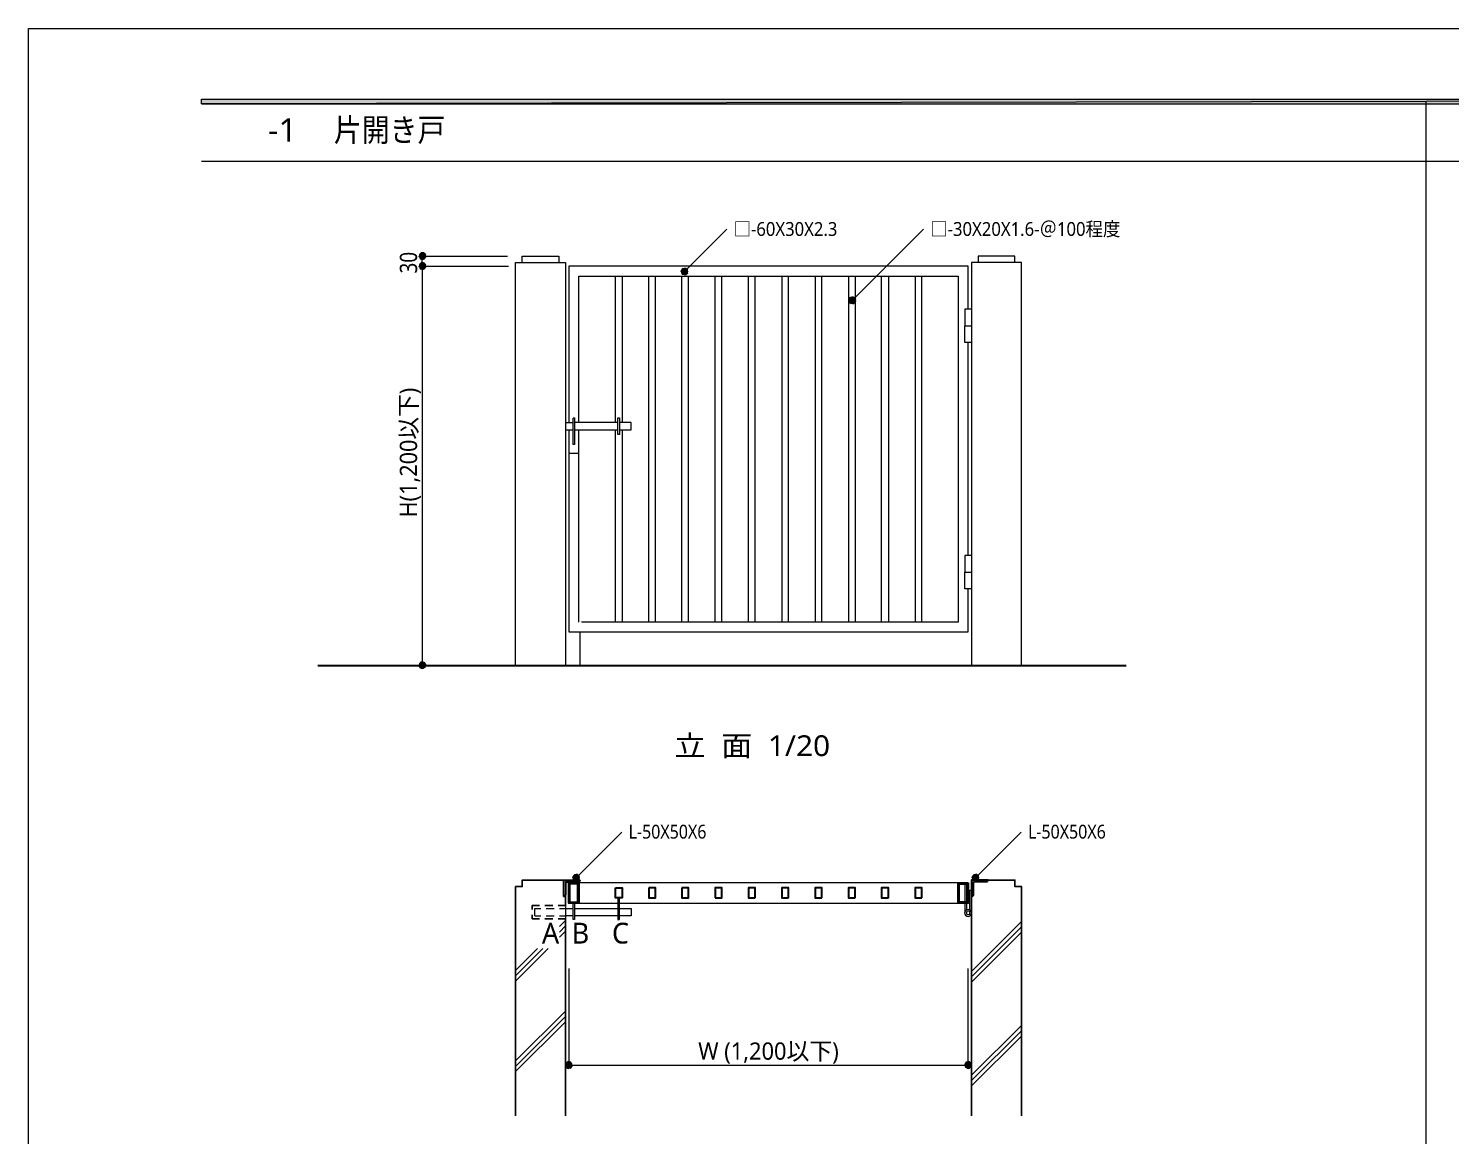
# Model space of a CAD drawing. Header units: millimetres. Extents: x 0 to 420, y 0 to 297.
# Drawn here: x 0.2 to 213.8, y 130.6 to 297 of the extents above; entities that cross this region are included whole.
import ezdxf
from ezdxf.enums import TextEntityAlignment as Align

# ---------------------------------------------------------------- set-up
doc = ezdxf.new("R2010")
doc.units = ezdxf.units.MM
doc.styles.add('kst32b', font='NotoSansJP-Variable.ttf')

msp = doc.modelspace()

# ---------------------------------------------------------------- hatches: boundary and pattern name
h = msp.add_hatch(color=7)
h.paths.add_polyline_path([(394.17, 285.62), (394.17, 286.32), (26.18, 285.62), (394.17, 285.62)])
h.paths.add_polyline_path([(394.17, 286.32), (26.18, 285.62), (26.18, 286.32), (394.17, 286.32)])
h = msp.add_hatch(color=7)
h.paths.add_polyline_path([(58.91, 262.95), (58.86, 262.76), (59.35, 262.76), (58.91, 262.95)])
h.paths.add_polyline_path([(58.86, 262.76), (59.35, 262.76), (58.91, 262.57), (58.86, 262.76)])
h.paths.add_polyline_path([(59.35, 262.76), (58.91, 262.57), (59.01, 262.4), (59.35, 262.76)])
h = msp.add_hatch(color=7)
h.paths.add_polyline_path([(59.35, 263.25), (59.16, 263.23), (59.35, 262.76), (59.35, 263.25)])
h.paths.add_polyline_path([(59.16, 263.23), (59.35, 262.76), (59.01, 263.1), (59.16, 263.23)])
h.paths.add_polyline_path([(59.35, 262.76), (59.01, 263.1), (58.91, 262.95), (59.35, 262.76)])
h = msp.add_hatch(color=7)
h.paths.add_polyline_path([(59.01, 262.4), (59.16, 262.3), (59.35, 262.76), (59.01, 262.4)])
h.paths.add_polyline_path([(59.16, 262.3), (59.35, 262.76), (59.35, 262.25), (59.16, 262.3)])
h.paths.add_polyline_path([(59.35, 262.76), (59.35, 262.25), (59.54, 262.3), (59.35, 262.76)])
for points in [[(59.54, 263.23), (59.35, 263.25), (59.35, 262.76), (59.54, 263.23)], [(59.54, 261.73), (59.35, 261.77), (59.35, 261.26), (59.54, 261.73)], [(98.28, 260.24), (98.4, 260.07), (98.74, 260.43), (98.28, 260.24)], [(123.49, 255.93), (123.59, 255.78), (123.95, 256.12), (123.49, 255.93)], [(59.16, 200.81), (59.35, 200.77), (59.35, 201.25), (59.16, 200.81)], [(82, 169.14), (82.11, 168.99), (82.47, 169.33), (82, 169.14)], [(141.99, 169.14), (142.09, 168.99), (142.43, 169.33), (141.99, 169.14)], [(80.9, 141.37), (80.86, 141.18), (81.36, 141.18), (80.9, 141.37)], [(141.82, 140.99), (141.86, 141.18), (141.37, 141.18), (141.82, 140.99)]]:
    msp.add_hatch(color=7).paths.add_polyline_path(points)
h = msp.add_hatch(color=7)
h.paths.add_polyline_path([(59.86, 262.76), (59.82, 262.95), (59.35, 262.76), (59.86, 262.76)])
h.paths.add_polyline_path([(59.82, 262.95), (59.35, 262.76), (59.71, 263.1), (59.82, 262.95)])
h.paths.add_polyline_path([(59.35, 262.76), (59.71, 263.1), (59.54, 263.23), (59.35, 262.76)])
h = msp.add_hatch(color=7)
h.paths.add_polyline_path([(59.54, 262.3), (59.71, 262.4), (59.35, 262.76), (59.54, 262.3)])
h.paths.add_polyline_path([(59.71, 262.4), (59.35, 262.76), (59.82, 262.57), (59.71, 262.4)])
h.paths.add_polyline_path([(59.35, 262.76), (59.82, 262.57), (59.86, 262.76), (59.35, 262.76)])
h = msp.add_hatch(color=7)
h.paths.add_polyline_path([(58.91, 261.45), (58.86, 261.26), (59.35, 261.26), (58.91, 261.45)])
h.paths.add_polyline_path([(58.86, 261.26), (59.35, 261.26), (58.91, 261.07), (58.86, 261.26)])
h.paths.add_polyline_path([(59.35, 261.26), (58.91, 261.07), (59.01, 260.9), (59.35, 261.26)])
h = msp.add_hatch(color=7)
h.paths.add_polyline_path([(59.35, 261.77), (59.16, 261.73), (59.35, 261.26), (59.35, 261.77)])
h.paths.add_polyline_path([(59.16, 261.73), (59.35, 261.26), (59.01, 261.62), (59.16, 261.73)])
h.paths.add_polyline_path([(59.35, 261.26), (59.01, 261.62), (58.91, 261.45), (59.35, 261.26)])
h = msp.add_hatch(color=7)
h.paths.add_polyline_path([(59.01, 260.9), (59.16, 260.79), (59.35, 261.26), (59.01, 260.9)])
h.paths.add_polyline_path([(59.16, 260.79), (59.35, 261.26), (59.35, 260.75), (59.16, 260.79)])
h.paths.add_polyline_path([(59.35, 261.26), (59.35, 260.75), (59.54, 260.79), (59.35, 261.26)])
h = msp.add_hatch(color=7)
h.paths.add_polyline_path([(59.86, 261.26), (59.82, 261.45), (59.35, 261.26), (59.86, 261.26)])
h.paths.add_polyline_path([(59.82, 261.45), (59.35, 261.26), (59.71, 261.62), (59.82, 261.45)])
h.paths.add_polyline_path([(59.35, 261.26), (59.71, 261.62), (59.54, 261.73), (59.35, 261.26)])
h = msp.add_hatch(color=7)
h.paths.add_polyline_path([(59.54, 260.79), (59.71, 260.9), (59.35, 261.26), (59.54, 260.79)])
h.paths.add_polyline_path([(59.71, 260.9), (59.35, 261.26), (59.82, 261.07), (59.71, 260.9)])
h.paths.add_polyline_path([(59.35, 261.26), (59.82, 261.07), (59.86, 261.26), (59.35, 261.26)])
h = msp.add_hatch(color=7)
h.paths.add_polyline_path([(98.4, 260.79), (98.28, 260.63), (98.74, 260.43), (98.4, 260.79)])
h.paths.add_polyline_path([(98.28, 260.63), (98.74, 260.43), (98.26, 260.43), (98.28, 260.63)])
h.paths.add_polyline_path([(98.74, 260.43), (98.26, 260.43), (98.28, 260.24), (98.74, 260.43)])
h = msp.add_hatch(color=7)
h.paths.add_polyline_path([(98.93, 260.9), (98.74, 260.92), (98.74, 260.43), (98.93, 260.9)])
h.paths.add_polyline_path([(98.74, 260.92), (98.74, 260.43), (98.55, 260.9), (98.74, 260.92)])
h.paths.add_polyline_path([(98.74, 260.43), (98.55, 260.9), (98.4, 260.79), (98.74, 260.43)])
h = msp.add_hatch(color=7)
h.paths.add_polyline_path([(99.25, 260.43), (99.21, 260.63), (98.74, 260.43), (99.25, 260.43)])
h.paths.add_polyline_path([(99.21, 260.63), (98.74, 260.43), (99.1, 260.79), (99.21, 260.63)])
h.paths.add_polyline_path([(98.74, 260.43), (99.1, 260.79), (98.93, 260.9), (98.74, 260.43)])
h = msp.add_hatch(color=7)
h.paths.add_polyline_path([(98.4, 260.07), (98.55, 259.97), (98.74, 260.43), (98.4, 260.07)])
h.paths.add_polyline_path([(98.55, 259.97), (98.74, 260.43), (98.74, 259.93), (98.55, 259.97)])
h.paths.add_polyline_path([(98.74, 260.43), (98.74, 259.93), (98.93, 259.97), (98.74, 260.43)])
h = msp.add_hatch(color=7)
h.paths.add_polyline_path([(98.93, 259.97), (99.1, 260.07), (98.74, 260.43), (98.93, 259.97)])
h.paths.add_polyline_path([(99.1, 260.07), (98.74, 260.43), (99.21, 260.24), (99.1, 260.07)])
h.paths.add_polyline_path([(98.74, 260.43), (99.21, 260.24), (99.25, 260.43), (98.74, 260.43)])
h = msp.add_hatch(color=7)
h.paths.add_polyline_path([(123.59, 256.48), (123.49, 256.31), (123.95, 256.12), (123.59, 256.48)])
h.paths.add_polyline_path([(123.49, 256.31), (123.95, 256.12), (123.47, 256.12), (123.49, 256.31)])
h.paths.add_polyline_path([(123.95, 256.12), (123.47, 256.12), (123.49, 255.93), (123.95, 256.12)])
h = msp.add_hatch(color=7)
h.paths.add_polyline_path([(124.14, 256.58), (123.95, 256.62), (123.95, 256.12), (124.14, 256.58)])
h.paths.add_polyline_path([(123.95, 256.62), (123.95, 256.12), (123.76, 256.58), (123.95, 256.62)])
h.paths.add_polyline_path([(123.95, 256.12), (123.76, 256.58), (123.59, 256.48), (123.95, 256.12)])
h = msp.add_hatch(color=7)
h.paths.add_polyline_path([(124.46, 256.12), (124.42, 256.31), (123.95, 256.12), (124.46, 256.12)])
h.paths.add_polyline_path([(124.42, 256.31), (123.95, 256.12), (124.31, 256.48), (124.42, 256.31)])
h.paths.add_polyline_path([(123.95, 256.12), (124.31, 256.48), (124.14, 256.58), (123.95, 256.12)])
h = msp.add_hatch(color=7)
h.paths.add_polyline_path([(123.59, 255.78), (123.76, 255.65), (123.95, 256.12), (123.59, 255.78)])
h.paths.add_polyline_path([(123.76, 255.65), (123.95, 256.12), (123.95, 255.63), (123.76, 255.65)])
h.paths.add_polyline_path([(123.95, 256.12), (123.95, 255.63), (124.14, 255.65), (123.95, 256.12)])
h = msp.add_hatch(color=7)
h.paths.add_polyline_path([(124.14, 255.65), (124.31, 255.78), (123.95, 256.12), (124.14, 255.65)])
h.paths.add_polyline_path([(124.31, 255.78), (123.95, 256.12), (124.42, 255.93), (124.31, 255.78)])
h.paths.add_polyline_path([(123.95, 256.12), (124.42, 255.93), (124.46, 256.12), (123.95, 256.12)])
h = msp.add_hatch(color=7)
h.paths.add_polyline_path([(59.16, 201.72), (59.01, 201.61), (59.35, 201.25), (59.16, 201.72)])
h.paths.add_polyline_path([(59.01, 201.61), (59.35, 201.25), (58.91, 201.44), (59.01, 201.61)])
h.paths.add_polyline_path([(59.35, 201.25), (58.91, 201.44), (58.86, 201.25), (59.35, 201.25)])
h = msp.add_hatch(color=7)
h.paths.add_polyline_path([(58.86, 201.25), (58.91, 201.06), (59.35, 201.25), (58.86, 201.25)])
h.paths.add_polyline_path([(58.91, 201.06), (59.35, 201.25), (59.01, 200.91), (58.91, 201.06)])
h.paths.add_polyline_path([(59.35, 201.25), (59.01, 200.91), (59.16, 200.81), (59.35, 201.25)])
h = msp.add_hatch(color=7)
h.paths.add_polyline_path([(59.71, 201.61), (59.54, 201.72), (59.35, 201.25), (59.71, 201.61)])
h.paths.add_polyline_path([(59.54, 201.72), (59.35, 201.25), (59.35, 201.76), (59.54, 201.72)])
h.paths.add_polyline_path([(59.35, 201.25), (59.35, 201.76), (59.16, 201.72), (59.35, 201.25)])
h = msp.add_hatch(color=7)
h.paths.add_polyline_path([(59.82, 201.06), (59.86, 201.25), (59.35, 201.25), (59.82, 201.06)])
h.paths.add_polyline_path([(59.86, 201.25), (59.35, 201.25), (59.82, 201.44), (59.86, 201.25)])
h.paths.add_polyline_path([(59.35, 201.25), (59.82, 201.44), (59.71, 201.61), (59.35, 201.25)])
h = msp.add_hatch(color=7)
h.paths.add_polyline_path([(59.35, 200.77), (59.54, 200.81), (59.35, 201.25), (59.35, 200.77)])
h.paths.add_polyline_path([(59.54, 200.81), (59.35, 201.25), (59.71, 200.91), (59.54, 200.81)])
h.paths.add_polyline_path([(59.35, 201.25), (59.71, 200.91), (59.82, 201.06), (59.35, 201.25)])
h = msp.add_hatch(color=7)
h.paths.add_polyline_path([(82.11, 169.69), (82, 169.52), (82.47, 169.33), (82.11, 169.69)])
h.paths.add_polyline_path([(82, 169.52), (82.47, 169.33), (81.96, 169.33), (82, 169.52)])
h.paths.add_polyline_path([(82.47, 169.33), (81.96, 169.33), (82, 169.14), (82.47, 169.33)])
h = msp.add_hatch(color=7)
h.paths.add_polyline_path([(82.66, 169.8), (82.47, 169.84), (82.47, 169.33), (82.66, 169.8)])
h.paths.add_polyline_path([(82.47, 169.84), (82.47, 169.33), (82.27, 169.8), (82.47, 169.84)])
h.paths.add_polyline_path([(82.47, 169.33), (82.27, 169.8), (82.11, 169.69), (82.47, 169.33)])
h = msp.add_hatch(color=7)
h.paths.add_polyline_path([(82.11, 168.99), (82.27, 168.87), (82.47, 169.33), (82.11, 168.99)])
h.paths.add_polyline_path([(82.27, 168.87), (82.47, 169.33), (82.47, 168.85), (82.27, 168.87)])
h.paths.add_polyline_path([(82.47, 169.33), (82.47, 168.85), (82.66, 168.87), (82.47, 169.33)])
h = msp.add_hatch(color=7)
h.paths.add_polyline_path([(82.95, 169.33), (82.91, 169.52), (82.47, 169.33), (82.95, 169.33)])
h.paths.add_polyline_path([(82.91, 169.52), (82.47, 169.33), (82.8, 169.69), (82.91, 169.52)])
h.paths.add_polyline_path([(82.47, 169.33), (82.8, 169.69), (82.66, 169.8), (82.47, 169.33)])
h = msp.add_hatch(color=7)
h.paths.add_polyline_path([(82.66, 168.87), (82.8, 168.99), (82.47, 169.33), (82.66, 168.87)])
h.paths.add_polyline_path([(82.8, 168.99), (82.47, 169.33), (82.91, 169.14), (82.8, 168.99)])
h.paths.add_polyline_path([(82.47, 169.33), (82.91, 169.14), (82.95, 169.33), (82.47, 169.33)])
h = msp.add_hatch(color=7)
h.paths.add_polyline_path([(142.09, 169.69), (141.99, 169.52), (142.43, 169.33), (142.09, 169.69)])
h.paths.add_polyline_path([(141.99, 169.52), (142.43, 169.33), (141.94, 169.33), (141.99, 169.52)])
h.paths.add_polyline_path([(142.43, 169.33), (141.94, 169.33), (141.99, 169.14), (142.43, 169.33)])
h = msp.add_hatch(color=7)
h.paths.add_polyline_path([(142.62, 169.8), (142.43, 169.84), (142.43, 169.33), (142.62, 169.8)])
h.paths.add_polyline_path([(142.43, 169.84), (142.43, 169.33), (142.24, 169.8), (142.43, 169.84)])
h.paths.add_polyline_path([(142.43, 169.33), (142.24, 169.8), (142.09, 169.69), (142.43, 169.33)])
h = msp.add_hatch(color=7)
h.paths.add_polyline_path([(142.09, 168.99), (142.24, 168.87), (142.43, 169.33), (142.09, 168.99)])
h.paths.add_polyline_path([(142.24, 168.87), (142.43, 169.33), (142.43, 168.85), (142.24, 168.87)])
h.paths.add_polyline_path([(142.43, 169.33), (142.43, 168.85), (142.62, 168.87), (142.43, 169.33)])
h = msp.add_hatch(color=7)
h.paths.add_polyline_path([(142.94, 169.33), (142.9, 169.52), (142.43, 169.33), (142.94, 169.33)])
h.paths.add_polyline_path([(142.9, 169.52), (142.43, 169.33), (142.79, 169.69), (142.9, 169.52)])
h.paths.add_polyline_path([(142.43, 169.33), (142.79, 169.69), (142.62, 169.8), (142.43, 169.33)])
h = msp.add_hatch(color=7)
h.paths.add_polyline_path([(142.62, 168.87), (142.79, 168.99), (142.43, 169.33), (142.62, 168.87)])
h.paths.add_polyline_path([(142.79, 168.99), (142.43, 169.33), (142.9, 169.14), (142.79, 168.99)])
h.paths.add_polyline_path([(142.43, 169.33), (142.9, 169.14), (142.94, 169.33), (142.43, 169.33)])
h = msp.add_hatch(color=7)
h.paths.add_polyline_path([(80.86, 141.18), (80.9, 140.99), (81.36, 141.18), (80.86, 141.18)])
h.paths.add_polyline_path([(80.9, 140.99), (81.36, 141.18), (81, 140.82), (80.9, 140.99)])
h.paths.add_polyline_path([(81.36, 141.18), (81, 140.82), (81.17, 140.72), (81.36, 141.18)])
h = msp.add_hatch(color=7)
h.paths.add_polyline_path([(81.36, 141.67), (81.17, 141.65), (81.36, 141.18), (81.36, 141.67)])
h.paths.add_polyline_path([(81.17, 141.65), (81.36, 141.18), (81, 141.52), (81.17, 141.65)])
h.paths.add_polyline_path([(81.36, 141.18), (81, 141.52), (80.9, 141.37), (81.36, 141.18)])
h = msp.add_hatch(color=7)
h.paths.add_polyline_path([(81.17, 140.72), (81.36, 140.67), (81.36, 141.18), (81.17, 140.72)])
h.paths.add_polyline_path([(81.36, 140.67), (81.36, 141.18), (81.56, 140.72), (81.36, 140.67)])
h.paths.add_polyline_path([(81.36, 141.18), (81.56, 140.72), (81.72, 140.82), (81.36, 141.18)])
h = msp.add_hatch(color=7)
h.paths.add_polyline_path([(81.83, 141.37), (81.72, 141.52), (81.36, 141.18), (81.83, 141.37)])
h.paths.add_polyline_path([(81.72, 141.52), (81.36, 141.18), (81.56, 141.65), (81.72, 141.52)])
h.paths.add_polyline_path([(81.36, 141.18), (81.56, 141.65), (81.36, 141.67), (81.36, 141.18)])
h = msp.add_hatch(color=7)
h.paths.add_polyline_path([(81.72, 140.82), (81.83, 140.99), (81.36, 141.18), (81.72, 140.82)])
h.paths.add_polyline_path([(81.83, 140.99), (81.36, 141.18), (81.87, 141.18), (81.83, 140.99)])
h.paths.add_polyline_path([(81.36, 141.18), (81.87, 141.18), (81.83, 141.37), (81.36, 141.18)])
h = msp.add_hatch(color=7)
h.paths.add_polyline_path([(141.01, 141.52), (140.91, 141.37), (141.37, 141.18), (141.01, 141.52)])
h.paths.add_polyline_path([(140.91, 141.37), (141.37, 141.18), (140.86, 141.18), (140.91, 141.37)])
h.paths.add_polyline_path([(141.37, 141.18), (140.86, 141.18), (140.91, 140.99), (141.37, 141.18)])
h = msp.add_hatch(color=7)
h.paths.add_polyline_path([(140.91, 140.99), (141.01, 140.82), (141.37, 141.18), (140.91, 140.99)])
h.paths.add_polyline_path([(141.01, 140.82), (141.37, 141.18), (141.18, 140.72), (141.01, 140.82)])
h.paths.add_polyline_path([(141.37, 141.18), (141.18, 140.72), (141.37, 140.67), (141.37, 141.18)])
h = msp.add_hatch(color=7)
h.paths.add_polyline_path([(141.56, 141.65), (141.37, 141.67), (141.37, 141.18), (141.56, 141.65)])
h.paths.add_polyline_path([(141.37, 141.67), (141.37, 141.18), (141.18, 141.65), (141.37, 141.67)])
h.paths.add_polyline_path([(141.37, 141.18), (141.18, 141.65), (141.01, 141.52), (141.37, 141.18)])
h = msp.add_hatch(color=7)
h.paths.add_polyline_path([(141.86, 141.18), (141.82, 141.37), (141.37, 141.18), (141.86, 141.18)])
h.paths.add_polyline_path([(141.82, 141.37), (141.37, 141.18), (141.71, 141.52), (141.82, 141.37)])
h.paths.add_polyline_path([(141.37, 141.18), (141.71, 141.52), (141.56, 141.65), (141.37, 141.18)])
h = msp.add_hatch(color=7)
h.paths.add_polyline_path([(141.37, 140.67), (141.56, 140.72), (141.37, 141.18), (141.37, 140.67)])
h.paths.add_polyline_path([(141.56, 140.72), (141.37, 141.18), (141.71, 140.82), (141.56, 140.72)])
h.paths.add_polyline_path([(141.37, 141.18), (141.71, 140.82), (141.82, 140.99), (141.37, 141.18)])

# ---------------------------------------------------------------- linework, layer by layer
at = {"lineweight": 13}
for points in [[(0.19, 0), (0.19, 296.97), (420.16, 296.97), (420.16, 0)], [(88.73, 238.46), (88.98, 238.46), (88.98, 235.97), (88.73, 235.97)], [(141.86, 164.05), (141.82, 164.25), (141.71, 164.42), (141.54, 164.53), (141.34, 164.57), (141.14, 164.53), (140.97, 164.42), (140.86, 164.25), (140.82, 164.05), (140.86, 163.85), (140.97, 163.69), (141.14, 163.57), (141.34, 163.53), (141.54, 163.57), (141.71, 163.69), (141.82, 163.85)], [(141.61, 164.05), (141.58, 164.16), (141.53, 164.24), (141.44, 164.3), (141.34, 164.32), (141.24, 164.3), (141.15, 164.24), (141.1, 164.16), (141.08, 164.05), (141.1, 163.95), (141.15, 163.87), (141.24, 163.81), (141.34, 163.79), (141.44, 163.81), (141.53, 163.87), (141.58, 163.95)]]:
    msp.add_lwpolyline(points, close=True, dxfattribs=at)
at = {"lineweight": 0}
for points in [[(394.17, 285.62), (394.17, 286.32), (26.18, 285.62)], [(394.17, 286.32), (26.18, 285.62), (26.18, 286.32)], [(58.91, 262.95), (58.86, 262.76), (59.35, 262.76)], [(58.86, 262.76), (59.35, 262.76), (58.91, 262.57)], [(59.35, 262.76), (59.01, 263.1), (58.91, 262.95)], [(59.35, 262.76), (58.91, 262.57), (59.01, 262.4)], [(59.16, 263.23), (59.35, 262.76), (59.01, 263.1)], [(59.01, 262.4), (59.16, 262.3), (59.35, 262.76)], [(59.35, 263.25), (59.16, 263.23), (59.35, 262.76)], [(59.16, 262.3), (59.35, 262.76), (59.35, 262.25)], [(59.54, 263.23), (59.35, 263.25), (59.35, 262.76)], [(59.35, 262.76), (59.71, 263.1), (59.54, 263.23)], [(59.82, 262.95), (59.35, 262.76), (59.71, 263.1)], [(59.86, 262.76), (59.82, 262.95), (59.35, 262.76)], [(59.35, 262.76), (59.35, 262.25), (59.54, 262.3)], [(59.54, 262.3), (59.71, 262.4), (59.35, 262.76)], [(59.71, 262.4), (59.35, 262.76), (59.82, 262.57)], [(59.35, 262.76), (59.82, 262.57), (59.86, 262.76)], [(58.91, 261.45), (58.86, 261.26), (59.35, 261.26)], [(58.86, 261.26), (59.35, 261.26), (58.91, 261.07)], [(59.35, 261.26), (59.01, 261.62), (58.91, 261.45)], [(59.35, 261.26), (58.91, 261.07), (59.01, 260.9)], [(59.16, 261.73), (59.35, 261.26), (59.01, 261.62)], [(59.01, 260.9), (59.16, 260.79), (59.35, 261.26)], [(59.35, 261.77), (59.16, 261.73), (59.35, 261.26)], [(59.16, 260.79), (59.35, 261.26), (59.35, 260.75)], [(59.54, 261.73), (59.35, 261.77), (59.35, 261.26)], [(59.35, 261.26), (59.71, 261.62), (59.54, 261.73)], [(59.82, 261.45), (59.35, 261.26), (59.71, 261.62)], [(59.86, 261.26), (59.82, 261.45), (59.35, 261.26)], [(59.35, 261.26), (59.35, 260.75), (59.54, 260.79)], [(59.54, 260.79), (59.71, 260.9), (59.35, 261.26)], [(59.71, 260.9), (59.35, 261.26), (59.82, 261.07)], [(59.35, 261.26), (59.82, 261.07), (59.86, 261.26)], [(98.28, 260.63), (98.74, 260.43), (98.26, 260.43)], [(98.4, 260.79), (98.28, 260.63), (98.74, 260.43)], [(98.74, 260.43), (98.55, 260.9), (98.4, 260.79)], [(98.74, 260.92), (98.74, 260.43), (98.55, 260.9)], [(98.93, 260.9), (98.74, 260.92), (98.74, 260.43)], [(98.74, 260.43), (99.1, 260.79), (98.93, 260.9)], [(99.21, 260.63), (98.74, 260.43), (99.1, 260.79)], [(99.25, 260.43), (99.21, 260.63), (98.74, 260.43)], [(98.74, 260.43), (98.26, 260.43), (98.28, 260.24)], [(98.28, 260.24), (98.4, 260.07), (98.74, 260.43)], [(98.4, 260.07), (98.55, 259.97), (98.74, 260.43)], [(98.55, 259.97), (98.74, 260.43), (98.74, 259.93)], [(98.74, 260.43), (98.74, 259.93), (98.93, 259.97)], [(98.93, 259.97), (99.1, 260.07), (98.74, 260.43)], [(99.1, 260.07), (98.74, 260.43), (99.21, 260.24)], [(98.74, 260.43), (99.21, 260.24), (99.25, 260.43)], [(123.59, 256.48), (123.49, 256.31), (123.95, 256.12)], [(123.95, 256.12), (123.76, 256.58), (123.59, 256.48)], [(123.95, 256.62), (123.95, 256.12), (123.76, 256.58)], [(124.14, 256.58), (123.95, 256.62), (123.95, 256.12)], [(123.95, 256.12), (124.31, 256.48), (124.14, 256.58)], [(124.42, 256.31), (123.95, 256.12), (124.31, 256.48)], [(123.49, 256.31), (123.95, 256.12), (123.47, 256.12)], [(123.95, 256.12), (123.47, 256.12), (123.49, 255.93)], [(123.49, 255.93), (123.59, 255.78), (123.95, 256.12)], [(123.59, 255.78), (123.76, 255.65), (123.95, 256.12)], [(123.76, 255.65), (123.95, 256.12), (123.95, 255.63)], [(124.46, 256.12), (124.42, 256.31), (123.95, 256.12)], [(123.95, 256.12), (123.95, 255.63), (124.14, 255.65)], [(124.14, 255.65), (124.31, 255.78), (123.95, 256.12)], [(124.31, 255.78), (123.95, 256.12), (124.42, 255.93)], [(123.95, 256.12), (124.42, 255.93), (124.46, 256.12)], [(59.35, 201.25), (58.91, 201.44), (58.86, 201.25)], [(58.86, 201.25), (58.91, 201.06), (59.35, 201.25)], [(59.01, 201.61), (59.35, 201.25), (58.91, 201.44)], [(58.91, 201.06), (59.35, 201.25), (59.01, 200.91)], [(59.16, 201.72), (59.01, 201.61), (59.35, 201.25)], [(59.35, 201.25), (59.01, 200.91), (59.16, 200.81)], [(59.35, 201.25), (59.35, 201.76), (59.16, 201.72)], [(59.16, 200.81), (59.35, 200.77), (59.35, 201.25)], [(59.54, 201.72), (59.35, 201.25), (59.35, 201.76)], [(59.71, 201.61), (59.54, 201.72), (59.35, 201.25)], [(59.35, 201.25), (59.82, 201.44), (59.71, 201.61)], [(59.86, 201.25), (59.35, 201.25), (59.82, 201.44)], [(59.35, 200.77), (59.54, 200.81), (59.35, 201.25)], [(59.54, 200.81), (59.35, 201.25), (59.71, 200.91)], [(59.35, 201.25), (59.71, 200.91), (59.82, 201.06)], [(59.82, 201.06), (59.86, 201.25), (59.35, 201.25)], [(82, 169.52), (82.47, 169.33), (81.96, 169.33)], [(82.47, 169.33), (81.96, 169.33), (82, 169.14)], [(82.11, 169.69), (82, 169.52), (82.47, 169.33)], [(82, 169.14), (82.11, 168.99), (82.47, 169.33)], [(82.47, 169.33), (82.27, 169.8), (82.11, 169.69)], [(82.11, 168.99), (82.27, 168.87), (82.47, 169.33)], [(82.47, 169.84), (82.47, 169.33), (82.27, 169.8)], [(82.27, 168.87), (82.47, 169.33), (82.47, 168.85)], [(82.66, 169.8), (82.47, 169.84), (82.47, 169.33)], [(82.47, 169.33), (82.8, 169.69), (82.66, 169.8)], [(82.91, 169.52), (82.47, 169.33), (82.8, 169.69)], [(82.95, 169.33), (82.91, 169.52), (82.47, 169.33)], [(82.47, 169.33), (82.47, 168.85), (82.66, 168.87)], [(82.66, 168.87), (82.8, 168.99), (82.47, 169.33)], [(82.8, 168.99), (82.47, 169.33), (82.91, 169.14)], [(82.47, 169.33), (82.91, 169.14), (82.95, 169.33)], [(141.99, 169.52), (142.43, 169.33), (141.94, 169.33)], [(142.43, 169.33), (141.94, 169.33), (141.99, 169.14)], [(142.09, 169.69), (141.99, 169.52), (142.43, 169.33)], [(141.99, 169.14), (142.09, 168.99), (142.43, 169.33)], [(142.43, 169.33), (142.24, 169.8), (142.09, 169.69)], [(142.09, 168.99), (142.24, 168.87), (142.43, 169.33)], [(142.43, 169.84), (142.43, 169.33), (142.24, 169.8)], [(142.24, 168.87), (142.43, 169.33), (142.43, 168.85)], [(142.62, 169.8), (142.43, 169.84), (142.43, 169.33)], [(142.43, 169.33), (142.79, 169.69), (142.62, 169.8)], [(142.9, 169.52), (142.43, 169.33), (142.79, 169.69)], [(142.94, 169.33), (142.9, 169.52), (142.43, 169.33)], [(142.43, 169.33), (142.43, 168.85), (142.62, 168.87)], [(142.62, 168.87), (142.79, 168.99), (142.43, 169.33)], [(142.79, 168.99), (142.43, 169.33), (142.9, 169.14)], [(142.43, 169.33), (142.9, 169.14), (142.94, 169.33)], [(80.9, 141.37), (80.86, 141.18), (81.36, 141.18)], [(80.86, 141.18), (80.9, 140.99), (81.36, 141.18)], [(81.36, 141.18), (81, 141.52), (80.9, 141.37)], [(80.9, 140.99), (81.36, 141.18), (81, 140.82)], [(81.17, 141.65), (81.36, 141.18), (81, 141.52)], [(81.36, 141.18), (81, 140.82), (81.17, 140.72)], [(81.36, 141.67), (81.17, 141.65), (81.36, 141.18)], [(81.17, 140.72), (81.36, 140.67), (81.36, 141.18)], [(81.36, 141.18), (81.56, 141.65), (81.36, 141.67)], [(81.72, 141.52), (81.36, 141.18), (81.56, 141.65)], [(81.83, 141.37), (81.72, 141.52), (81.36, 141.18)], [(81.36, 141.18), (81.87, 141.18), (81.83, 141.37)], [(81.36, 140.67), (81.36, 141.18), (81.56, 140.72)], [(81.36, 141.18), (81.56, 140.72), (81.72, 140.82)], [(81.72, 140.82), (81.83, 140.99), (81.36, 141.18)], [(81.83, 140.99), (81.36, 141.18), (81.87, 141.18)], [(140.91, 141.37), (141.37, 141.18), (140.86, 141.18)], [(141.37, 141.18), (140.86, 141.18), (140.91, 140.99)], [(141.01, 141.52), (140.91, 141.37), (141.37, 141.18)], [(140.91, 140.99), (141.01, 140.82), (141.37, 141.18)], [(141.37, 141.18), (141.18, 141.65), (141.01, 141.52)], [(141.01, 140.82), (141.37, 141.18), (141.18, 140.72)], [(141.37, 141.67), (141.37, 141.18), (141.18, 141.65)], [(141.37, 141.18), (141.18, 140.72), (141.37, 140.67)], [(141.56, 141.65), (141.37, 141.67), (141.37, 141.18)], [(141.37, 141.18), (141.71, 141.52), (141.56, 141.65)], [(141.82, 141.37), (141.37, 141.18), (141.71, 141.52)], [(141.86, 141.18), (141.82, 141.37), (141.37, 141.18)], [(141.37, 140.67), (141.56, 140.72), (141.37, 141.18)], [(141.56, 140.72), (141.37, 141.18), (141.71, 140.82)], [(141.37, 141.18), (141.71, 140.82), (141.82, 140.99)], [(141.82, 140.99), (141.86, 141.18), (141.37, 141.18)]]:
    msp.add_lwpolyline(points, close=True, dxfattribs=at)
at = {"lineweight": 13}
for points in [[(210.16, 46), (210.16, 285.98)], [(394.17, 276.99), (26.18, 276.99)], [(98.74, 260.43), (105.11, 266.78)], [(123.95, 256.12), (134.62, 266.78)], [(59.35, 262.76), (72.16, 262.76)], [(59.35, 261.26), (59.35, 262.76)], [(74.36, 261.77), (74.36, 262.76), (79.86, 262.76), (79.86, 261.77)], [(148.36, 261.77), (148.36, 262.76), (142.85, 262.76), (142.85, 261.77)], [(59.35, 261.26), (59.35, 201.25)], [(59.35, 261.26), (72.31, 261.26)], [(73.36, 201.25), (73.36, 261.77), (80.86, 261.77), (80.86, 201.25)], [(141.37, 254.76), (141.37, 261.26), (81.36, 261.26), (81.36, 237.77)], [(149.37, 201.25), (149.37, 261.77), (141.86, 261.77), (141.86, 201.25)], [(82.87, 237.77), (82.87, 259.76), (139.87, 259.76), (139.87, 207.75), (83.29, 207.75)], [(88.37, 237.77), (88.37, 259.76)], [(89.37, 259.76), (89.37, 237.77)], [(93.37, 207.75), (93.37, 259.76)], [(94.36, 207.75), (94.36, 259.76)], [(98.36, 207.75), (98.36, 259.76)], [(99.36, 207.75), (99.36, 259.76)], [(103.36, 207.75), (103.36, 259.76)], [(104.37, 207.75), (104.37, 259.76)], [(108.37, 207.75), (108.37, 259.76)], [(109.37, 207.75), (109.37, 259.76)], [(113.37, 259.76), (113.37, 207.75)], [(114.36, 207.75), (114.36, 259.76)], [(118.36, 259.76), (118.36, 207.75)], [(119.36, 207.75), (119.36, 259.76)], [(123.36, 259.76), (123.36, 207.75)], [(124.35, 259.76), (124.35, 207.75)], [(128.35, 207.75), (128.35, 259.76)], [(129.37, 259.76), (129.37, 207.75)], [(133.37, 259.76), (133.37, 207.75)], [(134.37, 207.75), (134.37, 259.76)], [(141.86, 254.76), (140.84, 254.76), (140.84, 252.26)], [(141.86, 249.77), (140.84, 249.77), (140.84, 252.26), (141.86, 252.26)], [(141.37, 217.76), (141.37, 249.77)], [(80.86, 237.77), (82, 237.77)], [(82, 238.46), (82.23, 238.46), (82.23, 234.46), (82, 234.46), (82, 238.42)], [(88.73, 237.77), (82.23, 237.77)], [(88.98, 236.66), (90.74, 236.66), (90.74, 237.77), (88.98, 237.77)], [(80.86, 236.66), (82, 236.66)], [(81.36, 236.66), (81.36, 206.27)], [(82.23, 236.66), (88.73, 236.66)], [(82.87, 207.75), (82.87, 236.66)], [(88.37, 207.75), (88.37, 236.66)], [(89.37, 236.66), (89.37, 207.75)], [(81.36, 233.15), (82.87, 233.15)], [(141.86, 217.76), (140.84, 217.76), (140.84, 215.27)], [(141.86, 212.77), (140.84, 212.77), (140.84, 215.27), (141.86, 215.27)], [(81.36, 206.27), (141.37, 206.27), (141.37, 212.77)], [(83.06, 201.25), (83.06, 206.27)], [(82.47, 169.33), (89.34, 176.21)], [(142.43, 169.33), (149.31, 176.21)], [(139.87, 168.55), (82.87, 168.55)], [(140.84, 168.44), (140.84, 165.67)], [(141.1, 168.44), (141.1, 165.67)], [(141.61, 164.49), (141.61, 167.49), (141.86, 167.49)], [(76.24, 163.62), (76.24, 164.72)], [(76.24, 164.72), (77.15, 164.72)], [(77.96, 164.72), (79.14, 164.72)], [(79.95, 164.72), (80.86, 164.72)], [(80.86, 165.18), (80.86, 163.17)], [(80.86, 164.72), (82, 164.72)], [(82.23, 165.54), (82.23, 163.05), (82, 163.05), (82, 165.54)], [(82.23, 164.72), (88.73, 164.72)], [(82.87, 165.54), (88.73, 165.54)], [(88.73, 166.31), (88.73, 163.05), (88.98, 163.05), (88.98, 166.31)], [(88.98, 165.54), (139.87, 165.54)], [(88.98, 164.72), (90.74, 164.72), (90.74, 163.62), (88.98, 163.62)], [(140.84, 165.54), (140.84, 164.08)], [(141.1, 165.54), (141.1, 164.49)], [(76.24, 163.62), (77.15, 163.62)], [(77.96, 163.62), (79.14, 163.62)], [(79.95, 163.62), (80.86, 163.62)], [(79.97, 161.99), (80.86, 162.9)], [(82, 163.62), (80.86, 163.62)], [(88.73, 163.62), (82.23, 163.62)], [(141.86, 155.26), (149.37, 162.75)], [(79.97, 161.18), (80.86, 162.09)], [(79.97, 160.4), (80.86, 161.29)], [(141.86, 154.45), (149.37, 161.95)], [(141.86, 153.65), (149.37, 161.14)], [(73.36, 155.41), (76.67, 158.69)], [(73.36, 154.6), (77.47, 158.69)], [(73.36, 153.8), (78.25, 158.69)], [(81.36, 155.7), (81.36, 141.18), (141.37, 141.18), (141.37, 155.7)], [(73.36, 141.8), (80.86, 149.29)], [(73.36, 140.99), (80.86, 148.51)], [(73.36, 140.21), (80.86, 147.7)], [(141.86, 139.66), (149.37, 147.15)], [(141.86, 138.85), (149.37, 146.35)], [(141.86, 138.05), (149.37, 145.54)]]:
    msp.add_lwpolyline(points, dxfattribs=at)
at = {"lineweight": 30}
for points in [[(43.67, 201.25), (165.1, 201.25)], [(80.56, 168.99), (83.06, 168.99)], [(82.75, 168.7), (82.87, 168.72), (82.97, 168.79), (83.03, 168.89), (83.06, 169.01)], [(144.36, 168.99), (141.86, 168.99), (141.86, 166.5)], [(80.86, 168.7), (82.76, 168.7)], [(80.86, 168.7), (80.86, 166.77)], [(139.98, 168.44), (141.25, 168.44), (141.25, 165.67), (139.98, 165.67), (139.98, 168.42)]]:
    msp.add_lwpolyline(points, dxfattribs=at)
at = {"lineweight": 25}
for points in [[(73.36, 133.56), (73.36, 168), (74.36, 168), (74.36, 168.99), (80.56, 168.99), (80.56, 166.5)], [(144.05, 168.7), (144.17, 168.72), (144.27, 168.79), (144.33, 168.89), (144.36, 169.01)], [(149.37, 133.56), (149.37, 168), (148.36, 168), (148.36, 168.99), (144.36, 168.99)], [(80.55, 166.5), (80.67, 166.52), (80.77, 166.59), (80.83, 166.68), (80.86, 166.8)], [(80.86, 165.18), (80.86, 166.77)], [(141.85, 166.5), (141.97, 166.52), (142.07, 166.59), (142.13, 166.68), (142.16, 166.8)], [(144.06, 168.7), (142.16, 168.7), (142.16, 166.79)], [(75.86, 164.57), (75.86, 165.18)], [(75.86, 165.18), (76.96, 165.18)], [(77.77, 165.18), (78.97, 165.18)], [(79.76, 165.18), (80.86, 165.18)], [(141.86, 166.5), (141.86, 133.56)], [(75.86, 163.17), (75.86, 163.77)], [(75.86, 163.17), (76.96, 163.17)], [(77.77, 163.17), (78.97, 163.17)], [(79.76, 163.17), (80.86, 163.17)], [(80.86, 133.56), (80.86, 163.17)]]:
    msp.add_lwpolyline(points, dxfattribs=at)
at = {"lineweight": 30}
for points in [[(82.87, 168.55), (82.87, 165.54), (81.36, 165.54), (81.36, 168.55)], [(81.47, 168.44), (81.47, 165.67), (82.74, 165.67), (82.74, 168.44)], [(88.37, 167.81), (89.37, 167.81), (89.37, 166.31), (88.37, 166.31)], [(93.37, 167.81), (93.37, 166.31), (94.36, 166.31), (94.36, 167.81)], [(98.36, 167.81), (98.36, 166.31), (99.36, 166.31), (99.36, 167.81)], [(103.36, 166.31), (104.37, 166.31), (104.37, 167.81), (103.36, 167.81)], [(109.37, 166.31), (109.37, 167.81), (108.37, 167.81), (108.37, 166.31)], [(114.36, 166.31), (114.36, 167.81), (113.37, 167.81), (113.37, 166.31)], [(119.36, 166.31), (119.36, 167.81), (118.36, 167.81), (118.36, 166.31)], [(124.35, 166.31), (124.35, 167.81), (123.36, 167.81), (123.36, 166.31)], [(129.37, 166.31), (129.37, 167.81), (128.35, 167.81), (128.35, 166.31)], [(134.37, 166.31), (134.37, 167.81), (133.37, 167.81), (133.37, 166.31)], [(141.37, 168.55), (141.37, 165.54), (139.87, 165.54), (139.87, 168.55)]]:
    msp.add_lwpolyline(points, close=True, dxfattribs=at)

# ---------------------------------------------------------------- texts
at = {"style": 'kst32b'}
for s, height, p, p2 in [('-1', 3.491, (36.17, 279.97), (40.54, 279.97)), ('片開き戸', 3.491, (46.06, 279.97), (62.83, 279.97)), ('□-60X30X2.3', 2.0791, (106.11, 265.79), (121.7, 265.79)), ('□-30X20X1.6-＠100程度', 2.0791, (135.64, 265.79), (164.22, 265.79)), ('30', 2.599, (58.57, 260.14), (58.57, 263.39)), ('H(1,200以下)', 2.599, (58.57, 223.48), (58.57, 242.97)), ('立  面  1/20', 3.119, (97.22, 187.62), (120.61, 187.62)), ('L-50X50X6', 2.079, (90.34, 175.22), (102.03, 175.22)), ('L-50X50X6', 2.079, (150.33, 175.22), (162.02, 175.22)), ('W (1,200以下)', 2.5989, (100.8, 141.99), (121.91, 141.99))]:
    msp.add_text(s, height=height, dxfattribs=at).set_placement(p, p2, align=Align.FIT)
for s, p in [('A', (77.32, 159.45)), ('B', (81.79, 159.45)), ('C', (87.84, 159.45))]:
    msp.add_text(s, height=3.12, dxfattribs=at).set_placement(p)

doc.saveas('drawing.dxf')
